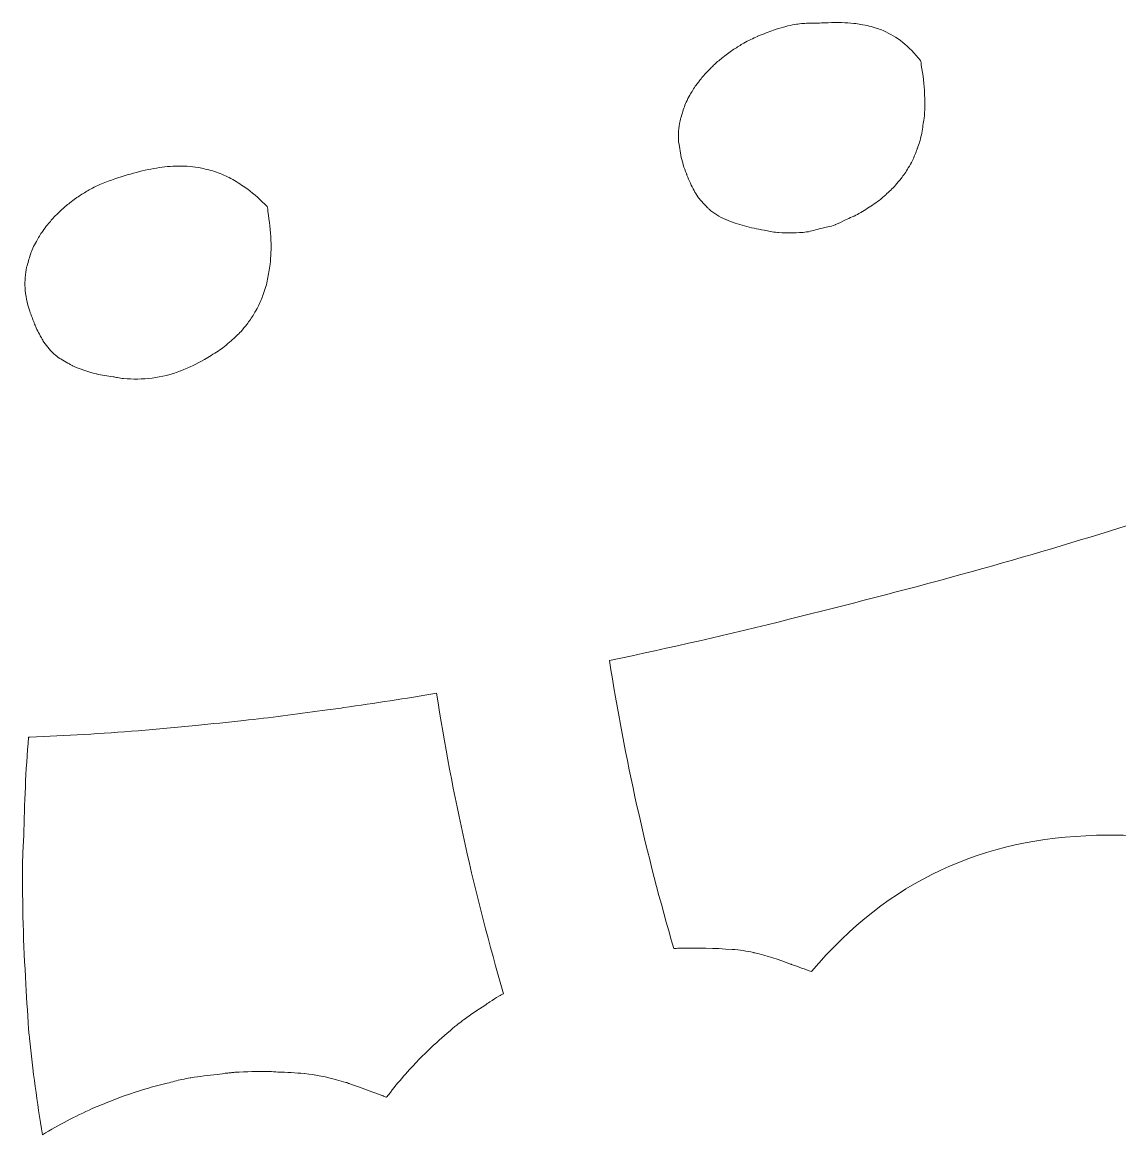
# Model space of a CAD drawing. Header units: millimetres. Extents: x -416 to 1516, y -417 to 43.
# Drawn here: x 776.19 to 784.63, y -198.17 to -189.61 of the extents above; entities that cross this region are included whole.
import ezdxf

# ---------------------------------------------------------------- set-up
doc = ezdxf.new("R2010")
doc.units = ezdxf.units.MM
doc.header["$MEASUREMENT"] = 0
doc.layers.add('Layer 2', color=7, linetype='Continuous')

msp = doc.modelspace()

# ---------------------------------------------------------------- linework, layer by layer
at = {"layer": 'Layer 2', "lineweight": 0}
for points, knots in [([(783.129201057473, -190.1626014502687), (783.1293733122473, -190.1666279056171), (783.1289426753116, -190.1702237240299), (783.1289426753116, -190.1741209882975), (783.1316126243127, -190.235443687935), (783.1304068408928, -190.2943117570392), (783.1251530702777, -190.3505529408359), (783.123344395148, -190.3698454755533), (783.1190380257915, -190.3875446536088), (783.1162819494033, -190.4062342966162), (783.1105114144655, -190.4456806399224), (783.1038796056564, -190.484674814446), (783.0938888287492, -190.5215373361382), (783.0893240772311, -190.5384828995563), (783.0832090327449, -190.5545241254095), (783.0773523704199, -190.5707376060369), (783.0759743322259, -190.5744195518368), (783.0749408035803, -190.5782306887173), (783.0735627653862, -190.5819126345172), (783.0728737462891, -190.583915096268), (783.0718402176435, -190.5857668350913), (783.0711511985464, -190.5877692968421), (783.0603852751551, -190.618021541572), (783.0489303326666, -190.6478000856726), (783.0349776959514, -190.6761359960388), (783.0253314285926, -190.6957945721515), (783.0143071230399, -190.7147210654736), (783.0031105627128, -190.7334968358682), (782.9863157222222, -190.7616820233069), (782.967798333989, -190.7888982776404), (782.947472270626, -190.8151455988686), (782.9338641434592, -190.8327155858434), (782.9199976341312, -190.8501133180439), (782.9048392139961, -190.8668004993006), (782.881843201632, -190.8922296103511), (782.8561772402669, -190.9162376195139), (782.8294777502562, -190.9397073325072), (782.8127690371527, -190.9544351157066), (782.7966632157592, -190.9695289403014), (782.7784903370745, -190.9835031088634), (782.7469677133845, -191.0077264364941), (782.7117416120478, -191.0301195571482), (782.6758264916141, -191.0521035727135), (782.6582565046393, -191.0628694961049), (782.64232293802, -191.0745182252143), (782.6236332950125, -191.0847458524362), (782.591766161774, -191.1022727757174), (782.5549036400818, -191.1174311958525), (782.5201081756808, -191.1335154853993), (782.4943560869285, -191.1453795329766), (782.4711878197902, -191.1585354913609), (782.4436270559082, -191.1695167332201), (782.4431964189725, -191.169732051688), (782.4426796546497, -191.1699689020026), (782.4422490177142, -191.1702057523172), (782.44147387123, -191.1704856663254), (782.44087097952, -191.1708301758739), (782.4401819604229, -191.1711100898821), (782.4045252221506, -191.1852134495248), (782.3673181909099, -191.1894767551878), (782.3308001787663, -191.198477067143), (782.2941960392355, -191.207498910945), (782.2582809188018, -191.2212577610392), (782.2212461423353, -191.225844044404), (782.1488991371451, -191.2346075060446), (782.0762076224063, -191.2351888659077), (782.0055831649587, -191.2297628405184), (782.002482579022, -191.2295475220506), (781.9993819930853, -191.2301504137605), (781.9964536619228, -191.2298920315991), (781.9607969236505, -191.2268991048963), (781.9282407713149, -191.2182217706429), (781.8939620712366, -191.2123651083179), (781.8419411294093, -191.2034724555966), (781.7911259710019, -191.1923620226567), (781.7428946342084, -191.1792921916595), (781.6956968260605, -191.1652964912507), (781.648843527461, -191.1507624946723), (781.6076746364123, -191.133343230625), (781.6056937065083, -191.1325034886005), (781.6032821396686, -191.1319867242777), (781.6013012097646, -191.1311469822531), (781.5492802679373, -191.108753861599), (781.5079391221144, -191.0811715658702), (781.4721101290678, -191.0512853625357), (781.469009543131, -191.0487015409218), (781.4667702310657, -191.0457732097593), (781.4640141546774, -191.0430386652179), (781.4554875433514, -191.0347058405129), (781.447391568961, -191.0262007610337), (781.4391233397965, -191.0177172134013), (781.4191417859821, -190.9972404271109), (781.4000215060389, -190.9765267905058), (781.3846908311295, -190.954392052013), (781.3740110351252, -190.9388029949423), (781.3644508951537, -190.9228909601698), (781.3555797742792, -190.9067420750827), (781.3453306152106, -190.8883108142366), (781.3355982204647, -190.8698149578502), (781.3273299913002, -190.8510391874556), (781.3181143608771, -190.8301102323827), (781.3088987304541, -190.8091166817694), (781.300975010838, -190.7882953859304), (781.3004582465152, -190.7868312203492), (781.299683100031, -190.7853455229212), (781.2991663357083, -190.78388135734), (781.2983050618369, -190.7816205134278), (781.2976160427398, -190.7794457969027), (781.2967547688686, -190.7771849529905), (781.2884004123168, -190.7545980457153), (781.2798738009908, -190.7317958199723), (781.2723807183104, -190.710220909496), (781.2716916992133, -190.7080677248177), (781.2718639539876, -190.7061083267604), (781.2711749348906, -190.7039551420822), (781.2560165147555, -190.6578123944266), (781.2490401963978, -190.6134137263604), (781.2437864257828, -190.5695533544639), (781.2437002983957, -190.5685628895119), (781.2432696614601, -190.5675078290195), (781.243183534073, -190.5665173640675), (781.2419777506531, -190.5559882909907), (781.2380158908451, -190.5448132625104), (781.2366378526509, -190.5342411257401), (781.2331066297786, -190.4779568782498), (781.237326871748, -190.423804283591), (781.2477482855909, -190.3718264054573), (781.251107253689, -190.3549885012731), (781.2575668077238, -190.3393994442024), (781.2622176866289, -190.323078304341), (781.2716055718263, -190.2902207061504), (781.2815963487335, -190.2576214901213), (781.2955489854487, -190.2268524810686), (781.3037310872262, -190.2088518571582), (781.3138079915205, -190.1919062937401), (781.3233681314921, -190.1746377526203), (781.3383542968529, -190.1476368167547), (781.3539433539237, -190.1210449859779), (781.3717717230599, -190.0959173207823), (781.3779728949334, -190.0872615183757), (781.3846908311295, -190.0790578847514), (781.3912365125516, -190.0706604645061), (781.3971793022636, -190.0628659359707), (781.4029498372014, -190.0549637482015), (781.4091510090748, -190.0473845381339), (781.428271289018, -190.0240870799149), (781.4481667154453, -190.0015217044865), (781.4690956705182, -189.9801190487844), (781.4753829697787, -189.9736810265964), (781.4819286512007, -189.96756598211), (781.4883020778484, -189.9612356191559), (781.4962257974645, -189.9535272180076), (781.503805007532, -189.9454527754641), (781.5119009819224, -189.938024288324), (781.5342079751894, -189.9176336294207), (781.5572039875534, -189.8986210087114), (781.5803722546917, -189.8803835344864), (781.5948416557299, -189.8690793149254), (781.6090526746065, -189.8572798628884), (781.6236943304187, -189.8468584490456), (781.6491880370096, -189.8285994429738), (781.6747678709876, -189.812515153427), (781.7002615775784, -189.7970552874369), (781.7127500487125, -189.7894760773694), (781.7253246472336, -189.7807772112691), (781.7377269909805, -189.7738870202986), (781.7739866209628, -189.7535824887824), (781.8096433592351, -189.7360125018077), (781.8429746580549, -189.7218876103181), (781.8440081867005, -189.7214785052293), (781.845041715346, -189.720811017979), (781.8459891166045, -189.7204234447369), (781.8920672687198, -189.7012170374066), (781.9308245929288, -189.6867907000621), (781.9665674585882, -189.6742806970813), (781.9948172415673, -189.6644406431016), (782.0210860946423, -189.6560432228563), (782.044512743942, -189.6496052006682), (782.055709304269, -189.6464830828847), (782.0665613550476, -189.6437270064965), (782.0769827688905, -189.6412508441165), (782.1010984372873, -189.6355879684126), (782.12383606749, -189.6310016850479), (782.1447650225628, -189.628116417579), (782.1476933537252, -189.6277073124901), (782.1510523218234, -189.6269106341592), (782.1539806529859, -189.6265445927638), (782.1911876842265, -189.6218291183184), (782.2252941295305, -189.6206233348986), (782.2620705238355, -189.6199773794951), (782.263017925094, -189.6199558476483), (782.264395963288, -189.6199127839548), (782.2653433645465, -189.619891252108), (782.3003110837218, -189.6193098922448), (782.3379487518982, -189.6190084463899), (782.3831656301421, -189.6167476024777), (782.3845436683362, -189.6166830069373), (782.3853188148204, -189.6167260706309), (782.3866968530144, -189.6166614750906), (782.4593022403661, -189.61285033821), (782.5238977807145, -189.6153480324368), (782.5853927351262, -189.6214200132295), (782.6038239959723, -189.6232286883593), (782.6208772186243, -189.6266091883042), (782.638361078212, -189.6293867965392), (782.6821999182617, -189.63634158305), (782.7235410640848, -189.6465907421187), (782.7627290252295, -189.6600696782047), (782.7784903370745, -189.665495703594), (782.7946822858552, -189.6704049646604), (782.8097545786031, -189.6769506460824), (782.9165525386459, -189.7232010529719), (783.0089672250377, -189.7960217587914), (783.0959558860403, -189.9073414066585), (783.1028460770108, -189.9161048682991), (783.1018125483652, -189.9346868520727), (783.1034489687207, -189.9437302277215), (783.1169709685003, -190.0200606245665), (783.1256698346006, -190.0929889896199), (783.129201057473, -190.1626014502687)], [0, 0, 0, 0, 1, 1, 1, 2, 2, 2, 3, 3, 3, 4, 4, 4, 5, 5, 5, 6, 6, 6, 7, 7, 7, 8, 8, 8, 9, 9, 9, 10, 10, 10, 11, 11, 11, 12, 12, 12, 13, 13, 13, 14, 14, 14, 15, 15, 15, 16, 16, 16, 17, 17, 17, 18, 18, 18, 19, 19, 19, 20, 20, 20, 21, 21, 21, 22, 22, 22, 23, 23, 23, 24, 24, 24, 25, 25, 25, 26, 26, 26, 27, 27, 27, 28, 28, 28, 29, 29, 29, 30, 30, 30, 31, 31, 31, 32, 32, 32, 33, 33, 33, 34, 34, 34, 35, 35, 35, 36, 36, 36, 37, 37, 37, 38, 38, 38, 39, 39, 39, 40, 40, 40, 41, 41, 41, 42, 42, 42, 43, 43, 43, 44, 44, 44, 45, 45, 45, 46, 46, 46, 47, 47, 47, 48, 48, 48, 49, 49, 49, 50, 50, 50, 51, 51, 51, 52, 52, 52, 53, 53, 53, 54, 54, 54, 55, 55, 55, 56, 56, 56, 57, 57, 57, 58, 58, 58, 59, 59, 59, 60, 60, 60, 61, 61, 61, 62, 62, 62, 63, 63, 63, 64, 64, 64, 65, 65, 65, 66, 66, 66, 67, 67, 67, 68, 68, 68, 69, 69, 69, 70, 70, 70, 71, 71, 71, 72, 72, 72, 73, 73, 73, 73]), ([(776.2110186861556, -191.6554905151082), (776.2077458454446, -191.6008426879734), (776.2128273612853, -191.5482834499766), (776.2228181381926, -191.4974467597224), (776.2261771062907, -191.4805657918446), (776.2326366603255, -191.46486907554), (776.2372014118436, -191.4484187445979), (776.2465031696537, -191.4153673597863), (776.2564078191738, -191.382574357136), (776.2703604558891, -191.3515254340752), (776.2784564302793, -191.3334386827777), (776.2884472071866, -191.3163208645853), (776.2979212197711, -191.2989446642316), (776.3129073851319, -191.2715776869707), (776.3284103148155, -191.2446628784921), (776.3463248113388, -191.2192122355949), (776.3581242633758, -191.2024173951042), (776.3706127345098, -191.1862685100172), (776.3834457151924, -191.1703564752447), (776.4025659951355, -191.1466929756303), (776.4224614215628, -191.1238907498874), (776.4434765040229, -191.1022512438706), (776.4575152681252, -191.0878033746794), (776.4715540322277, -191.073463164722), (776.48619568804, -191.0599626967892), (776.5086749360812, -191.0392705920309), (776.5318432032195, -191.0201072483942), (776.5553559799064, -191.0017621149352), (776.5698253809444, -190.9904578953742), (776.5841225272081, -190.9786369114905), (776.5987641830205, -190.9682585613412), (776.6249469087084, -190.9498057686483), (776.6511296343963, -190.9337430109483), (776.6773123600842, -190.9183692723454), (776.689628576444, -190.9111561036732), (776.7020309201909, -190.9027371515811), (776.7141748817763, -190.8962130020059), (776.7523293142755, -190.875779279409), (776.7900531098389, -190.8581877605874), (776.8254514659499, -190.8450963977435), (776.9610159732945, -190.7950348539735), (777.0852977929248, -190.7587106284509), (777.200880746455, -190.7381046510797), (777.2585860958329, -190.7278339601643), (777.3141382605326, -190.7215251290569), (777.3677956227153, -190.7192858169915), (777.4289460675785, -190.7168311864583), (777.4870820538922, -190.7213744061295), (777.5438400020116, -190.7301163359233), (777.5613238615992, -190.732915476005), (777.5784632116385, -190.7376309504505), (777.5956886890647, -190.7417220013392), (777.6349627775965, -190.7504639311331), (777.6734617196441, -190.7617250870005), (777.7110993878205, -190.7764313383531), (777.7298751582151, -190.7836875707189), (777.7483064190612, -190.7918696724964), (777.7666515525202, -190.8006977296774), (777.8037724563737, -190.8185906943539), (777.8402043411303, -190.8403378596045), (777.876119461564, -190.8647119101626), (777.891880773409, -190.8749610692313), (777.907642085254, -190.8849087824449), (777.9231450149376, -190.8965359797076), (777.9734434090223, -190.935164112836), (778.0232250387842, -190.9786584433373), (778.0722315220619, -191.0311746176406), (778.0800691142908, -191.0395720378858), (778.0766240188055, -191.0588215089097), (778.0780881843867, -191.0676495660906), (778.0909211650693, -191.1440876221696), (778.0987587572982, -191.2171021146101), (778.1016870884607, -191.2867576389525), (778.1017732158479, -191.288394059308), (778.1016009610736, -191.2899012885828), (778.1016009610736, -191.2914515815512), (778.1040125279133, -191.3552073798751), (778.101859343235, -191.4158410604155), (778.0959165535229, -191.4740631741162), (778.0937633688446, -191.4945614922534), (778.0891986173267, -191.5136171766562), (778.0859257766157, -191.5334480075432), (778.0798968595166, -191.5714086534213), (778.0733511780945, -191.6090247897509), (778.0634465285744, -191.6445308050957), (778.0573314840881, -191.6660411200318), (778.0494077644721, -191.6863671833947), (778.0418285544046, -191.707059288153), (778.0304597393032, -191.7384096570688), (778.0182296503306, -191.769221729815), (778.0035879945183, -191.7985696369799), (777.9935110902239, -191.8188526366494), (777.9822284025097, -191.8383820216814), (777.9704289504728, -191.8577176200923), (777.9537202373692, -191.8852783839743), (777.9353751039102, -191.9119132784447), (777.9153935500958, -191.9376007716566), (777.9014409133806, -191.9555152681799), (777.8871437671168, -191.9732575099289), (777.8716408374331, -191.9902676688873), (777.8487309524562, -192.0153522703893), (777.8233233732525, -192.0390588336972), (777.7968822654033, -192.0622486326823), (777.7797429153642, -192.0772563298899), (777.7632925844221, -192.0926300684928), (777.7446890688017, -192.1068410873695), (777.7131664451117, -192.1309567557662), (777.6781987259363, -192.1532422171864), (777.6423697328898, -192.1751401053646), (777.624799745915, -192.1860567516834), (777.6086077971344, -192.1975762897122), (777.5898320267397, -192.207911576168), (777.5340214798787, -192.2385729259867), (777.4741629458225, -192.2672318140546), (777.408878386377, -192.2933068805086), (777.4081032398929, -192.2936729219039), (777.4073280934086, -192.2940820269928), (777.4064668195373, -192.2944265365413), (777.3351533429926, -192.3227624469075), (777.2616005543825, -192.3404185612694), (777.1877893836111, -192.3495695961521), (777.1139782128396, -192.3586775673412), (777.040080914681, -192.3592589272044), (776.9681645464264, -192.3533592011859), (776.9523171071943, -192.3520457585321), (776.9376754513819, -192.3484284082726), (776.9225170312468, -192.3456077363441), (776.9105453244356, -192.3441435707628), (776.8993487641085, -192.3414736217618), (776.8875493120715, -192.339664946632), (776.8443133637317, -192.3338728798474), (776.8006467784561, -192.328360727071), (776.7602530338916, -192.3180039087685), (776.7593056326331, -192.3177670584539), (776.7586166135361, -192.3173794852118), (776.7576692122776, -192.3171426348972), (776.6928152897679, -192.3003477944066), (776.6318370996789, -192.2794619030273), (776.5773184636248, -192.2561429129615), (776.5766294445277, -192.2558629989533), (776.576198807592, -192.2554754257112), (776.5755959158822, -192.2551309161627), (776.5749068967851, -192.2546141518399), (776.574217877688, -192.2540758556704), (776.5732704764297, -192.2536667505815), (776.5652606294265, -192.2501570595559), (776.5606097505214, -192.2449032889409), (776.5530305404538, -192.2411567476007), (776.54924093542, -192.2385298622931), (776.5453652029992, -192.2360106362196), (776.5409727062554, -192.233685196767), (776.5056604775316, -192.2151678085338), (776.4706927583563, -192.1964996973731), (776.4441655231199, -192.1738481945576), (776.4085087848475, -192.1430791855049), (776.37991449232, -192.1091880586688), (776.3561433334718, -192.0737251070175), (776.3558849513104, -192.0734021293158), (776.3557126965361, -192.0730576197672), (776.3555404417618, -192.0727131102187), (776.3524398558251, -192.0681052950072), (776.349769906824, -192.0633467568682), (776.3469277030487, -192.0586528142695), (776.3433103527892, -192.0528822793318), (776.3397791299168, -192.0470902125472), (776.3364201618188, -192.041255082069), (776.3334057032691, -192.036001311454), (776.3311663912037, -192.0305752860648), (776.3282380600413, -192.025299983603), (776.3277212957184, -192.0241372638767), (776.3271184040085, -192.0229745441504), (776.3265155122987, -192.0218118244242), (776.3246207097817, -192.0183451970921), (776.3230704168134, -192.0148355060665), (776.3211756142965, -192.0113473468877), (776.3127351303576, -191.9954783758088), (776.3037778820959, -191.979695532117), (776.2968015637383, -191.9636112425702), (776.2927535765432, -191.9541372299858), (776.2884472071866, -191.9446847492481), (776.2845714747657, -191.9352538003573), (776.28414083783, -191.9341126124777), (776.2835379461201, -191.9329714245983), (776.2831073091845, -191.9318302367188), (776.2819015257646, -191.9287942463224), (776.2810402518933, -191.9259305107003), (776.2798344684735, -191.9228945203039), (776.2682072712107, -191.892749934808), (776.2572690930451, -191.8626484130056), (776.247364443525, -191.8342479070991), (776.2261771062907, -191.7729252074616), (776.2144637816409, -191.7132389281797), (776.2110186861556, -191.6554905151082)], [0, 0, 0, 0, 1, 1, 1, 2, 2, 2, 3, 3, 3, 4, 4, 4, 5, 5, 5, 6, 6, 6, 7, 7, 7, 8, 8, 8, 9, 9, 9, 10, 10, 10, 11, 11, 11, 12, 12, 12, 13, 13, 13, 14, 14, 14, 15, 15, 15, 16, 16, 16, 17, 17, 17, 18, 18, 18, 19, 19, 19, 20, 20, 20, 21, 21, 21, 22, 22, 22, 23, 23, 23, 24, 24, 24, 25, 25, 25, 26, 26, 26, 27, 27, 27, 28, 28, 28, 29, 29, 29, 30, 30, 30, 31, 31, 31, 32, 32, 32, 33, 33, 33, 34, 34, 34, 35, 35, 35, 36, 36, 36, 37, 37, 37, 38, 38, 38, 39, 39, 39, 40, 40, 40, 41, 41, 41, 42, 42, 42, 43, 43, 43, 44, 44, 44, 45, 45, 45, 46, 46, 46, 47, 47, 47, 48, 48, 48, 49, 49, 49, 50, 50, 50, 51, 51, 51, 52, 52, 52, 53, 53, 53, 54, 54, 54, 55, 55, 55, 56, 56, 56, 57, 57, 57, 58, 58, 58, 59, 59, 59, 60, 60, 60, 61, 61, 61, 62, 62, 62, 63, 63, 63, 64, 64, 64, 64]), ([(785.3135638498956, -195.9916384157711), (785.236393711026, -195.968943849262), (785.1652524892556, -195.9439453751472), (785.0935945031624, -195.9226719105258), (785.0169411286156, -195.8999773440167), (784.9385652063262, -195.8816322105577), (784.8486482141611, -195.8752157202164), (784.7182513500444, -195.8658924305595), (784.5904383075417, -195.8624903987678), (784.4657258509757, -195.865246475156), (784.4655535962014, -195.865246475156), (784.4655535962014, -195.8652680070028), (784.4653813414271, -195.8652680070028), (784.4653813414271, -195.8652680070028), (784.4653813414271, -195.8652680070028), (784.4652090866529, -195.8652680070028), (784.4652090866529, -195.8652680070028), (784.4650368318786, -195.8652895388496), (784.4648645771043, -195.8652895388496), (784.4638310484587, -195.8653110706964), (784.4627975198132, -195.8654833254706), (784.4615917363933, -195.8655048573174), (784.4609027172962, -195.8655263891642), (784.4603859529735, -195.8656340483981), (784.4596969338764, -195.8656555802449), (784.4578021313596, -195.8658278350191), (784.4559073288426, -195.8660000897934), (784.4538402715515, -195.866043153487), (784.4526344881317, -195.8660646853338), (784.451514832099, -195.8662800038016), (784.4503951760663, -195.8663015356483), (783.5830923876546, -195.88884537923), (782.853593418653, -196.209756023681), (782.2591421926732, -196.9141273274871), (782.2071212508458, -196.8962558946574), (782.157339621084, -196.8777600382709), (782.1085915199677, -196.8597809462073), (782.1063522079023, -196.8589627360295), (782.1041128958368, -196.8585320990939), (782.1018735837714, -196.8577138889161), (782.1015290742229, -196.8575631659886), (782.1010984372873, -196.8574555067547), (782.1006678003516, -196.8573478475208), (782.1004955455774, -196.8573047838273), (782.1003232908031, -196.8572401882869), (782.1001510360288, -196.8571755927466), (782.0995481443189, -196.8569602742787), (782.0989452526089, -196.856831083198), (782.0984284882862, -196.8566157647302), (782.0062721840558, -196.8227677015876), (781.9164413192779, -196.7913312052847), (781.8197202635295, -196.7697562948083), (781.819461881368, -196.769691699268), (781.8192034992067, -196.7695840400341), (781.8188589896582, -196.7695194444937), (781.8183422253354, -196.7693687215663), (781.8179115883997, -196.7691749349452), (781.8174809514641, -196.7690672757113), (781.8155861489472, -196.7686581706224), (781.8140358559788, -196.7677753649043), (781.8121410534619, -196.7673662598154), (781.760292366409, -196.756212763182), (781.7065488768391, -196.7479875977109), (781.6490157822353, -196.7438965468222), (781.5127622557937, -196.7341856839231), (781.3794370605145, -196.7308051839782), (781.2492124511721, -196.7340564928425), (781.2490401963978, -196.7340564928425), (781.2490401963978, -196.7340564928425), (781.2490401963978, -196.7340564928425), (781.2490401963978, -196.7340564928425), (781.2488679416235, -196.7340780246892), (781.2486956868494, -196.7340780246892), (781.2486956868494, -196.7340780246892), (781.2485234320751, -196.734099556536), (781.2483511773008, -196.734099556536), (781.2474899034295, -196.7341210883828), (781.2464563747839, -196.7342287476167), (781.2455951009126, -196.734293343157), (781.2444754448799, -196.7343148750038), (781.2434419162344, -196.7345086616249), (781.2423222602016, -196.7345517253185), (781.2418916232659, -196.7345732571652), (781.2414609863303, -196.7346163208588), (781.2410303493947, -196.7346378527056), (781.2273360948408, -196.7350254259477), (781.2144169867711, -196.7372001424727), (781.2008088596043, -196.7378030341827), (780.9873851942931, -196.0116630332791), (780.8216761014526, -195.2724101376849), (780.7059208931482, -194.5224343823927), (781.1713532932055, -194.4243998839906), (781.6320486869705, -194.3176665194882), (782.0880932018305, -194.2048827060399), (782.1430424748202, -194.1913391744135), (782.1972166013257, -194.1775157287789), (782.2520797469283, -194.1637999423782), (782.6930519690403, -194.0529970588339), (783.1304068408928, -193.9386414205704), (783.5582015727737, -193.8193980530872), (783.56431661726, -193.8176755053445), (783.5700871521977, -193.8157591709809), (783.5762021966841, -193.8140366232383), (783.9838431199763, -193.7001977492975), (784.3802874829414, -193.581083572895), (784.7702722918717, -193.4582228551523), (784.7781098841007, -193.4557897564658), (784.7862919858782, -193.4535504444004), (784.794129578107, -193.451117345714), (784.8824101499166, -193.4234273907513), (784.9709491038875, -193.3952852670061), (785.0584545292129, -193.3671216114142), (785.1899710493623, -193.324811532486), (785.3176118370908, -193.2793793357743), (785.4477503190461, -193.236078791894), (785.5483471072154, -193.2024245153725), (785.6516138443858, -193.1707942324485), (785.7514354860708, -193.1365155323703), (785.9509065146668, -193.7723294360199), (786.1781105619191, -194.3985401360044), (786.4288273858581, -195.015233759711), (786.0044777494625, -195.2185159251875), (785.6342161121852, -195.5357661556854), (785.3273442318366, -195.9959447851277), (785.3225210981573, -195.9945452150868), (785.3183869835749, -195.9930595176588), (785.3135638498956, -195.9916384157711)], [0, 0, 0, 0, 1, 1, 1, 2, 2, 2, 3, 3, 3, 4, 4, 4, 5, 5, 5, 6, 6, 6, 7, 7, 7, 8, 8, 8, 9, 9, 9, 10, 10, 10, 11, 11, 11, 12, 12, 12, 13, 13, 13, 14, 14, 14, 15, 15, 15, 16, 16, 16, 17, 17, 17, 18, 18, 18, 19, 19, 19, 20, 20, 20, 21, 21, 21, 22, 22, 22, 23, 23, 23, 24, 24, 24, 25, 25, 25, 26, 26, 26, 27, 27, 27, 28, 28, 28, 29, 29, 29, 30, 30, 30, 31, 31, 31, 32, 32, 32, 33, 33, 33, 34, 34, 34, 35, 35, 35, 36, 36, 36, 37, 37, 37, 38, 38, 38, 39, 39, 39, 40, 40, 40, 41, 41, 41, 42, 42, 42, 42]), ([(779.8727245500405, -197.0938321207364), (779.8666956329414, -197.0966097289714), (779.8606667158422, -197.099322741666), (779.8549823082915, -197.1026171142238), (779.8313834042175, -197.1161606458502), (779.8089902835634, -197.1323956583245), (779.7859081438122, -197.1467358682818), (779.7722138892584, -197.1551978840675), (779.7592947811887, -197.1655116386764), (779.7457727814091, -197.1742105047767), (779.6926321835491, -197.2081877589999), (779.640008350012, -197.2432416055624), (779.5887625546688, -197.2815252291422), (779.5841116757638, -197.2849918564742), (779.5792024146972, -197.2877264010156), (779.5745515357921, -197.2912360920413), (779.5602543895284, -197.3020881428198), (779.5464740075873, -197.3139737222439), (779.5323491160979, -197.3254071328856), (779.5223583391906, -197.3330294066467), (779.5121953075092, -197.339941129464), (779.502204530602, -197.347972508314), (779.4953143396314, -197.3536569158646), (779.4889409129837, -197.3605471068351), (779.4820507220132, -197.3663607054665), (779.4817062124647, -197.3665329602408), (779.4815339576904, -197.3666836831682), (779.4813617029162, -197.3668559379425), (779.4806726838191, -197.3674803614992), (779.479897537335, -197.368190912443), (779.4792085182379, -197.3688153359997), (779.4221060605698, -197.4162284626155), (779.3665538958702, -197.4671512802568), (779.311949132429, -197.5203780055039), (779.3105710942349, -197.5217129800045), (779.3091069286537, -197.5228326360372), (779.3077288904595, -197.5241891423845), (779.2989438969722, -197.5326942218637), (779.2905034130333, -197.5414792153511), (779.2817184195459, -197.5499412311367), (779.2665599994108, -197.5640230589327), (779.2512293245014, -197.5776096542527), (779.2365876686891, -197.5929618610088), (779.2336593375267, -197.5960624469455), (779.2309032611385, -197.5996367335115), (779.227974929976, -197.6030387653032), (779.1464984217499, -197.6890154295069), (779.0670889708149, -197.779922886624), (778.9914691249136, -197.8800675060108), (778.9843205517817, -197.8774406207033), (778.9778609977469, -197.8751797767911), (778.9710569341635, -197.8727036144111), (778.9690760042595, -197.8719930634672), (778.9671812017426, -197.8713040443702), (778.9651141444515, -197.870528897886), (778.9622719406761, -197.8694738373937), (778.9598603738365, -197.8686125635223), (778.9570181700611, -197.86755750303), (778.9547788579957, -197.8667392928522), (778.9527979280917, -197.8660502737552), (778.9506447434134, -197.8652320635775), (778.8925948844869, -197.8435925575607), (778.8379901210458, -197.823933981448), (778.7829547206688, -197.8042538734885), (778.7628009120801, -197.7969330455824), (778.7422164665558, -197.788944730426), (778.7224071675156, -197.7822052623829), (778.7177562886105, -197.7806334375678), (778.7129331549312, -197.7785879121234), (778.7082822760261, -197.777037619155), (778.7053539448636, -197.7760256223563), (778.7020811041526, -197.7748413707832), (778.6989805182159, -197.7737001829037), (778.6940712571494, -197.7718053803868), (778.6890758686958, -197.7698675141764), (778.6842527350165, -197.768317221208), (778.6821856777253, -197.7676497339577), (778.6800324930471, -197.7672406288689), (778.6779654357559, -197.7665946734654), (778.6546249138433, -197.7594030366399), (778.6302508632851, -197.7535679061618), (778.6066519592113, -197.7469791610463), (778.6065658318241, -197.7469576291995), (778.606479704437, -197.7469360973527), (778.6063074496627, -197.7469145655059), (778.5292234381802, -197.7255765053441), (778.4495556050838, -197.7075112858934), (778.3590357212089, -197.6987693560995), (778.3587773390475, -197.6987478242527), (778.3586050842732, -197.6986832287124), (778.358432829499, -197.6986616968656), (778.2900476841168, -197.6920944835969), (778.2230405769286, -197.6895106619829), (778.1560334697406, -197.6869053085222), (778.1336403490864, -197.6860440346509), (778.1107304641095, -197.6833956174966), (778.0885095982296, -197.6829865124077), (777.9994538799359, -197.6813070283587), (777.9116039450621, -197.6832018308756), (777.8246152840595, -197.6886493881116), (777.814452252378, -197.6892738116683), (777.8048059850194, -197.6916638466612), (777.7946429533379, -197.6924174612986), (777.7945568259507, -197.6924174612986), (777.7944706985636, -197.6924389931454), (777.7944706985636, -197.6924389931454), (777.7911978578526, -197.69267584346), (777.7878388897544, -197.6925251205325), (777.7845660490435, -197.6927619708471), (777.7793122784285, -197.6931926077828), (777.7742307625878, -197.6939462224202), (777.7689769919727, -197.6943983912026), (777.7417607376392, -197.6965946395745), (777.7154918845642, -197.7028604069883), (777.688447885005, -197.7057456744571), (777.6206656313327, -197.7132172252908), (777.5526249954991, -197.7195045245514), (777.4859623978595, -197.7311747855076), (777.4845843596653, -197.7314331676691), (777.483034066697, -197.7314762313626), (777.4814837737287, -197.731734613524), (777.4814837737287, -197.731734613524), (777.4813115189544, -197.7317992090643), (777.4813115189544, -197.7317992090643), (777.4813115189544, -197.7317992090643), (777.4807947546316, -197.7318638046047), (777.4807947546316, -197.7318638046047), (777.4596074173973, -197.7356103459449), (777.438420080163, -197.739765992374), (777.417404997703, -197.7439647024966), (777.3791644378167, -197.7515223807174), (777.3416990244147, -197.7631280461333), (777.3037168466898, -197.7721498899353), (777.2492843380228, -197.7857149534085), (777.1946795745815, -197.7988924436396), (777.1408499576246, -197.8157734115173), (777.028281462644, -197.8491693058775), (776.9170048784705, -197.8896707096759), (776.8067618229425, -197.9363086898075), (776.7845409570626, -197.9448783648271), (776.7621478364084, -197.9522422564268), (776.7400992253029, -197.9621684377937), (776.7399269705286, -197.9622760970276), (776.7397547157543, -197.9623837562615), (776.7394102062058, -197.9624914154954), (776.7394102062058, -197.962534479189), (776.7392379514315, -197.9625560110358), (776.7392379514315, -197.9625990747293), (776.7351038368492, -197.9644508135526), (776.7310558496541, -197.9664317434567), (776.7270078624589, -197.9683050141268), (776.5983335460849, -198.0267639781421), (776.4707788857435, -198.0922423242086), (776.344516136209, -198.16913254907), (776.3029166082247, -197.9204397187286), (776.2706188380504, -197.6734048405894), (776.2459002779437, -197.4269297904665), (776.2451251314595, -197.4196950899475), (776.2436609658783, -197.4123957938881), (776.2429719467813, -197.4051610933691), (776.2298805839373, -197.2739675509214), (776.2255742145808, -197.143053922482), (776.2173059854161, -197.0120541666553), (776.197496686376, -196.7035458659512), (776.1892284572114, -196.395145224481), (776.1919845335996, -196.0852158218892), (776.1921567883738, -196.0757848729983), (776.1918122788253, -196.0664400514946), (776.1919845335996, -196.0570091026037), (776.1925874253095, -195.9966338042247), (776.1993053615057, -195.9350742542726), (776.200769527087, -195.8745697648129), (776.2071429537347, -195.6214198421874), (776.2154111828993, -195.3680976647877), (776.2377181761663, -195.1112873282091), (776.2409048894901, -195.1111796689752), (776.244091602814, -195.1108351594266), (776.2472783161379, -195.1107275001927), (776.5244362479262, -195.1006721277452), (776.8024554535859, -195.0835973732464), (777.0811636783426, -195.0618502079957), (777.2283553829499, -195.0505459884347), (777.3758915971057, -195.034956931364), (777.5233416838744, -195.0207243806406), (777.646417720085, -195.0086450145954), (777.7694076289084, -194.9975130498087), (777.8926559198932, -194.9834742857063), (778.0938494962318, -194.9608658465843), (778.2949569451832, -194.9348123119771), (778.496236648909, -194.9073807391758), (778.5515304314472, -194.8997584654147), (778.6068242139855, -194.8923515101214), (778.6621179965238, -194.8843847268118), (778.9003463493287, -194.8503859407417), (779.1379718104239, -194.8137387375174), (779.3755972715189, -194.773732566195), (779.496347868277, -195.5544127349993), (779.6692916616365, -196.3260925918485), (779.8908113013381, -197.0842073852245), (779.8847823842389, -197.0875232896291), (779.8786673397526, -197.0904731526383), (779.8727245500405, -197.0938321207364)], [0, 0, 0, 0, 1, 1, 1, 2, 2, 2, 3, 3, 3, 4, 4, 4, 5, 5, 5, 6, 6, 6, 7, 7, 7, 8, 8, 8, 9, 9, 9, 10, 10, 10, 11, 11, 11, 12, 12, 12, 13, 13, 13, 14, 14, 14, 15, 15, 15, 16, 16, 16, 17, 17, 17, 18, 18, 18, 19, 19, 19, 20, 20, 20, 21, 21, 21, 22, 22, 22, 23, 23, 23, 24, 24, 24, 25, 25, 25, 26, 26, 26, 27, 27, 27, 28, 28, 28, 29, 29, 29, 30, 30, 30, 31, 31, 31, 32, 32, 32, 33, 33, 33, 34, 34, 34, 35, 35, 35, 36, 36, 36, 37, 37, 37, 38, 38, 38, 39, 39, 39, 40, 40, 40, 41, 41, 41, 42, 42, 42, 43, 43, 43, 44, 44, 44, 45, 45, 45, 46, 46, 46, 47, 47, 47, 48, 48, 48, 49, 49, 49, 50, 50, 50, 51, 51, 51, 52, 52, 52, 53, 53, 53, 54, 54, 54, 55, 55, 55, 56, 56, 56, 57, 57, 57, 58, 58, 58, 59, 59, 59, 60, 60, 60, 61, 61, 61, 62, 62, 62, 63, 63, 63, 64, 64, 64, 65, 65, 65, 66, 66, 66, 67, 67, 67, 67])]:
    msp.add_open_spline(points, degree=3, knots=knots, dxfattribs=at)

doc.saveas('drawing.dxf')
